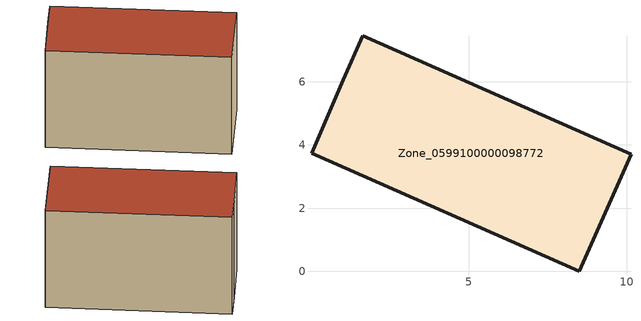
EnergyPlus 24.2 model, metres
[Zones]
Zone_0599100000098772
 floor ground (C_G): 0.02,3.74 1.03,6.07 1.64,7.46 10.14,3.71 8.5,0 z0
 wall outside (C_F): 10.14,3.71 1.64,7.46 1.03,6.07 0.02,3.74 8.5,0 10.14,3.71 z0:5.73
 roof outside (C_R): 1.03,6.07 0.02,3.74 8.5,0 10.14,3.71 1.64,7.46 z5.73
[BUILDING]
Pand.0599100000098772: North Axis=0; Terrain=City; Loads Convergence Tolerance Value=0.04; Temperature Convergence Tolerance Value=0.4; Solar Distribution=FullExterior; Maximum Number of Warmup Days=25; Minimum Number of Warmup Days=1
[Site:Location]
Rotterdam.The.Hague.AP_ZH_NLD Design_Conditions: Latitude=51.96; Longitude=4.45; Time Zone=1; Elevation=-4.5
[SITE:GROUNDTEMPERATURE:BUILDINGSURFACE]
18, 18, 18, 18, 18, 18, 18, 18, 18, 18, 18, 18
[MATERIAL] Thermal Absorptance=0.9; Solar Absorptance=0.7; Visible Absorptance=0.7
Name | Roughness | Thickness | Conductivity | Density | Specific Heat
G.TI.1946-1964 | MediumSmooth | 0.15 | 1 | 540 | 1210
F.TI.1946-1964 | Rough | 0.3 | 0.857143 | 1920 | 840
R.TI.1946-1964 | MediumRough | 0.2 | 0.277778 | 1500 | 1000
[CONSTRUCTION]
C_G: G.TI.1946-1964
C_F: F.TI.1946-1964
C_R: R.TI.1946-1964
[ZONE]
Zone_0599100000098772: Type=1; Multiplier=1; Ceiling Height=Autocalculate; Volume=Autocalculate; Floor Area=autocalculate; Part of Total Floor Area=Yes
[ZONEINFILTRATION:DESIGNFLOWRATE]
Infil_Zone_0599100000098772: Zone or ZoneList or Space or SpaceList=Zone_0599100000098772; Schedule=AlwaysOn; Design Flow Rate Calculation Method=Flow/Area; Flow Rate per Floor Area=0.003; Constant Term Coefficient=1; Temperature Term Coefficient=0; Velocity Term Coefficient=0; Velocity Squared Term Coefficient=0
[HVACTEMPLATE:ZONE:IDEALLOADSAIRSYSTEM]
Zone_0599100000098772: Maximum Heating Supply Air Temperature=50; Minimum Cooling Supply Air Temperature=13; Maximum Heating Supply Air Humidity Ratio=0.0156; Minimum Cooling Supply Air Humidity Ratio=0.0077; Heating Limit=NoLimit; Cooling Limit=NoLimit; Dehumidification Control Type=ConstantSensibleHeatRatio; Cooling Sensible Heat Ratio=0.7; Dehumidification Setpoint=60; Humidification Control Type=None; Humidification Setpoint=30; Outdoor Air Method=None; Outdoor Air Flow Rate per Person=0.00944; Outdoor Air Flow Rate per Zone Floor Area=0; Outdoor Air Flow Rate per Zone=0; Demand Controlled Ventilation Type=None; Outdoor Air Economizer Type=NoEconomizer; Heat Recovery Type=None; Sensible Heat Recovery Effectiveness=0.7; Latent Heat Recovery Effectiveness=0.65
[ZONECONTROL:THERMOSTAT]
ThermostatControl_Zone_0599100000098772: Zone or ZoneList=Zone_0599100000098772; Control Type Schedule=DualSetpointControlType; Control 1=Thermostat_Zone_0599100000098772; Temperature Difference Between Cutout And Setpoint=0
[THERMOSTATSETPOINT:DUALSETPOINT]
Thermostat_Zone_0599100000098772: Heating Setpoint Temperature Schedule=HeatingSetpoint_Zone_0599100000098772; Cooling Setpoint Temperature Schedule=CoolingSetpoint_Zone_0599100000098772
[SCHEDULE:COMPACT]
HeatingSetpoint_Zone_0599100000098772: Through: 12/31, For: AllDays, Until: 24:00, 21
CoolingSetpoint_Zone_0599100000098772: Through: 12/31, For: AllDays, Until: 24:00, 24
DualSetpointControlType: Through: 12/31, For: AllDays, Until: 24:00, 4
AlwaysOn: Through: 12/31, For: AllDays, Until: 24:00, 1
